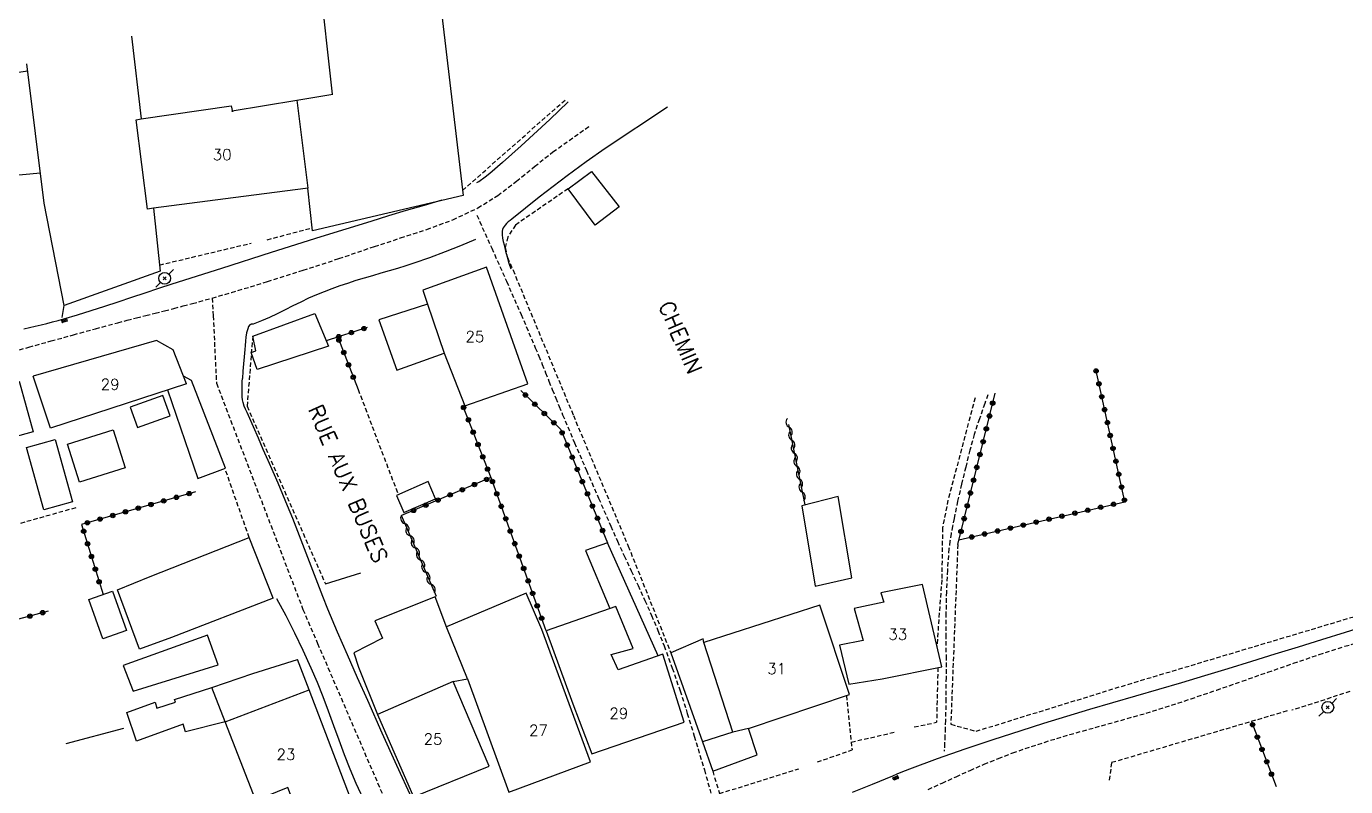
# Model space of a CAD drawing. Header units: millimetres. Extents: x 173000 to 174000, y 134000 to 135000.
# Drawn here: x 173211.9 to 173361.5, y 134287.3 to 134373.6 of the extents above; entities that cross this region are included whole.
import ezdxf
from ezdxf.enums import TextEntityAlignment as Align

# ---------------------------------------------------------------- set-up
doc = ezdxf.new("R2010")
doc.units = ezdxf.units.MM
doc.linetypes.add('DASHED', pattern=[0.75, 0.5, -0.25])
doc.layers.get('0').update_dxf_attribs({"linetype": 'CONTINUOUS'})
for name, color, linetype in [('W0001', 6, 'DASHED'), ('W0008', 7, 'CONTINUOUS'), ('W0014', 7, 'CONTINUOUS'), ('W0017', 7, 'CONTINUOUS'), ('W0070', 7, 'DASHED'), ('W0101', 7, 'CONTINUOUS'), ('W0104', 1, 'CONTINUOUS'), ('W0112', 1, 'DASHED'), ('W0300', 7, 'CONTINUOUS'), ('W0310', 3, 'CONTINUOUS'), ('W0323', 7, 'CONTINUOUS'), ('W0401', 7, 'CONTINUOUS'), ('W0473', 7, 'CONTINUOUS'), ('W0989', 7, 'CONTINUOUS'), ('W0991', 7, 'CONTINUOUS')]:
    doc.layers.add(name, color=color, linetype=linetype)
doc.styles.get("Standard").update_dxf_attribs({"font": 'romans.shx', "width": 0.85})

# ---------------------------------------------------------------- blocks, each defined once
blk = doc.blocks.new('T473')
for p, q in [((-0.166667, 0.166667), (0.166667, -0.166667)), ((-0.166667, -0.166667), (0.166667, 0.166667)), ((0.500001, 0.500001), (1.000002, 1.000002)), ((-1.000002, -1.000002), (-0.500001, -0.500001))]:
    blk.add_line(p, q)
blk.add_ellipse((0, 0), major_axis=(0.471405, 0.471405), ratio=1, start_param=5.4977871438, end_param=11.780972451)
blk = doc.blocks.new('T401')
for p, q in [((-0.3, 0.3), (0, 0.3)), ((-0.3, -0.25), (-0.3, 0.3)), ((-0.3, 0.15), (0, 0.15)), ((-0.3, 0), (0, 0)), ((0, 0.3), (0, -0.25)), ((-0.3, -0.15), (0, -0.15)), ((-0.3, -0.25), (-0.3, -0.3)), ((-0.3, -0.3), (0, -0.3)), ((0, -0.3), (0, -0.25))]:
    blk.add_line(p, q)
blk = doc.blocks.new('t323o')
at = {"color": 0, "linetype": 'Continuous'}
for radius in [0.25, 0.15]:
    blk.add_circle((0, 0), radius, dxfattribs=at)
blk = doc.blocks.new('t310o')
at = {"color": 0, "linetype": 'Continuous'}
for centre, start, end in [((-0.5, 0.38), 216.8699, 323.1304), ((0.5, -0.37), 36.8699, 143.1303)]:
    blk.add_arc(centre, 0.625, start, end, dxfattribs=at)

msp = doc.modelspace()

# ---------------------------------------------------------------- linework, layer by layer
at = {"layer": 'W0001'}
for points in [[(173232.99, 134342.77), (173235.17, 134343.41), (173239.25, 134344.64), (173243.31, 134345.92), (173247.36, 134347.25), (173251.39, 134348.62), (173254.35, 134349.59), (173257.33, 134350.56), (173260.28, 134351.65), (173263.11, 134353), (173265.37, 134354.41), (173267.5, 134356.02), (173269.55, 134357.71), (173271.63, 134359.35), (173275.76, 134362.28), (173275.76, 134362.28), (173275.76, 134362.28)], [(173209.67, 134336.49), (173212.19, 134337.2), (173214.71, 134337.9), (173217.24, 134338.6), (173219.76, 134339.29), (173222.28, 134339.97), (173223.34, 134340.25), (173224.4, 134340.53), (173225.46, 134340.8), (173226.52, 134341.06), (173227.59, 134341.33), (173228.65, 134341.6), (173229.71, 134341.87), (173230.76, 134342.15), (173232.99, 134342.77)], [(173232.99, 134342.77), (173233.09, 134340.75), (173233.47, 134333.1), (173243.28, 134307.43), (173244.93, 134303.59)], [(173244.93, 134303.59), (173253.95, 134282.63), (173265.63, 134260.57), (173268.75, 134251.72), (173269.57, 134249.41)], [(173314.2, 134287.01), (173315.78, 134287.73), (173317.36, 134288.46), (173318.95, 134289.18), (173320.54, 134289.88), (173322.15, 134290.54), (173323.78, 134291.16), (173325.92, 134291.9), (173328.07, 134292.59), (173330.24, 134293.23), (173332.41, 134293.85), (173334.58, 134294.45), (173336.76, 134295.06), (173338.92, 134295.68), (173341.08, 134296.35), (173344, 134297.3), (173346.91, 134298.29), (173349.81, 134299.3), (173352.71, 134300.32), (173355.62, 134301.33), (173358.53, 134302.32), (173361.46, 134303.26), (173364.4, 134304.14)]]:
    msp.add_lwpolyline(points, dxfattribs=at)
at = {"layer": 'W0008'}
for points in [[(173273.36, 134365.02), (173271.26, 134363.04), (173268.04, 134360.06), (173265.91, 134358.14), (173264.48, 134356.92), (173263.93, 134356.47), (173263.24, 134355.97), (173263.1, 134355.91), (173262.95, 134355.86)], [(173284.62, 134364.42), (173277.54, 134359.76), (173275.38, 134358.21), (173273.23, 134356.64), (173271.64, 134355.44), (173270.07, 134354.21), (173268.51, 134352.97), (173266.96, 134351.71), (173266.77, 134351.56), (173266.56, 134351.41), (173266.37, 134351.25), (173266.2, 134351.06), (173266.09, 134350.9), (173265.99, 134350.73), (173265.92, 134350.54), (173265.88, 134350.35), (173265.86, 134349.95), (173265.91, 134349.56), (173266, 134349.18), (173266.08, 134348.81), (173266.24, 134348.11), (173266.42, 134347.43), (173266.62, 134346.74), (173266.85, 134346.07)], [(173211.63, 134339.27), (173212.28, 134339.43), (173212.92, 134339.59), (173213.57, 134339.75), (173214.22, 134339.9), (173214.87, 134340.06), (173215.51, 134340.23), (173216.16, 134340.41), (173217.71, 134340.87), (173219.25, 134341.35), (173220.79, 134341.84), (173222.33, 134342.35), (173223.86, 134342.86), (173225.39, 134343.37), (173226.93, 134343.88), (173228.46, 134344.37), (173234.09, 134346.17), (173239.72, 134347.97), (173245.36, 134349.76), (173251, 134351.51), (173253.01, 134352.12), (173255.03, 134352.73), (173257.05, 134353.32), (173259.07, 134353.9)], [(173262.86, 134349.4), (173261.13, 134348.69), (173259.39, 134348.01), (173257.64, 134347.35), (173255.87, 134346.73), (173254.94, 134346.42), (173254, 134346.13), (173253.05, 134345.86), (173252.11, 134345.58), (173251.16, 134345.31), (173250.21, 134345.04), (173249.27, 134344.75), (173248.34, 134344.44), (173247.45, 134344.14), (173246.57, 134343.82), (173245.69, 134343.48), (173244.82, 134343.13), (173243.91, 134342.74), (173243.02, 134342.31), (173242.13, 134341.87), (173241.25, 134341.43), (173240.37, 134340.99), (173239.47, 134340.57), (173238.56, 134340.17), (173237.64, 134339.82), (173237.59, 134339.81), (173237.54, 134339.8), (173237.5, 134339.8), (173237.45, 134339.79), (173237.41, 134339.79), (173237.36, 134339.78), (173237.31, 134339.76), (173237.27, 134339.73), (173237.11, 134339.53), (173237.01, 134339.29), (173236.95, 134339.04), (173236.89, 134338.81), (173236.8, 134338.34), (173236.75, 134337.87), (173236.72, 134337.4), (173236.68, 134336.93), (173236.6, 134336.11), (173236.53, 134335.29), (173236.47, 134334.47), (173236.41, 134333.65)], [(173255.61, 134286.04), (173253.93, 134289.72), (173252.27, 134293.41), (173250.63, 134297.1), (173249.48, 134299.68), (173248.34, 134302.27), (173247.21, 134304.86), (173246.11, 134307.46), (173245.52, 134308.92), (173244.95, 134310.39), (173244.38, 134311.86), (173243.82, 134313.33), (173243.26, 134314.8), (173242.7, 134316.27), (173242.12, 134317.74), (173241.53, 134319.2), (173241, 134320.49), (173240.45, 134321.77), (173239.9, 134323.05), (173239.34, 134324.32), (173238.78, 134325.6), (173238.22, 134326.87), (173237.66, 134328.15), (173237.11, 134329.43), (173236.94, 134329.79), (173236.76, 134330.15), (173236.6, 134330.52), (173236.48, 134330.91), (173236.42, 134331.24), (173236.4, 134331.58), (173236.4, 134331.92), (173236.39, 134332.26), (173236.39, 134332.61), (173236.39, 134332.95), (173236.4, 134333.3), (173236.41, 134333.65)], [(173253.82, 134278.61), (173253.27, 134279.75), (173252.7, 134280.89), (173252.12, 134282.01), (173251.54, 134283.14), (173250.96, 134284.27), (173250.39, 134285.4), (173249.84, 134286.54), (173249.31, 134287.7), (173248.63, 134289.31), (173247.99, 134290.95), (173247.37, 134292.59), (173246.77, 134294.24), (173246.17, 134295.89), (173245.56, 134297.53), (173244.91, 134299.16), (173244.22, 134300.78), (173243.31, 134302.78), (173242.36, 134304.76), (173241.36, 134306.71), (173240.32, 134308.64)]]:
    msp.add_lwpolyline(points, dxfattribs=at)
at = {"layer": 'W0014'}
msp.add_lwpolyline([(173364.13, 134305.64), (173361.47, 134304.82), (173358.81, 134303.99), (173356.15, 134303.17), (173353.49, 134302.35), (173350.84, 134301.53), (173348.17, 134300.71), (173345.51, 134299.9), (173342.91, 134299.12), (173340.3, 134298.35), (173337.69, 134297.59), (173335.09, 134296.84), (173332.48, 134296.07), (173329.87, 134295.3), (173327.28, 134294.5), (173324.68, 134293.68), (173321.51, 134292.65), (173318.35, 134291.59), (173315.2, 134290.49), (173312.08, 134289.33), (173311.59, 134289.14), (173311.1, 134288.93), (173310.62, 134288.73), (173310.13, 134288.52), (173307.85, 134287.58), (173305.57, 134286.65)], dxfattribs=at)
at = {"layer": 'W0017'}
for points in [[(173215.97, 134340.57), (173216.2, 134341.92)], [(173245.82, 134310.33), (173249.83, 134311.6)]]:
    msp.add_lwpolyline(points, dxfattribs=at)
at = {"layer": 'W0070'}
for points in [[(173263, 134352.16), (173264.7, 134348.42), (173266.37, 134344.67), (173268.02, 134340.91), (173269.63, 134337.13), (173270.03, 134336.19), (173270.42, 134335.24), (173270.8, 134334.29), (173271.18, 134333.33), (173271.56, 134332.38), (173271.95, 134331.43), (173272.33, 134330.48), (173272.73, 134329.53), (173274.07, 134326.36), (173275.43, 134323.2), (173276.81, 134320.05), (173278.19, 134316.9), (173278.94, 134315.2), (173279.72, 134313.51), (173280.5, 134311.83), (173281.28, 134310.14), (173282.06, 134308.45), (173282.81, 134306.75), (173283.54, 134305.04), (173284.23, 134303.31), (173285.17, 134300.78), (173286.04, 134298.21), (173286.86, 134295.64), (173287.66, 134293.06), (173288.8, 134289.22), (173289.9, 134285.36)], [(173320.95, 134331.79), (173320.6, 134330.79), (173319.99, 134329.05), (173319.42, 134327.3), (173318.92, 134325.53), (173318.44, 134323.59), (173317.97, 134321.65), (173317.53, 134319.71), (173317.12, 134317.76), (173316.95, 134316.9), (173316.78, 134316.04), (173316.65, 134315.18), (173316.54, 134314.31), (173316.36, 134311.88), (173316.25, 134309.45), (173316.2, 134307.02), (173316.2, 134304.58), (173316.21, 134302.15), (173316.21, 134299.72), (173316.2, 134297.29), (173316.15, 134294.86), (173316.12, 134293.99), (173316.08, 134293.12), (173316.05, 134292.24), (173316, 134291.37)]]:
    msp.add_lwpolyline(points, dxfattribs=at)
at = {"layer": 'W0101'}
for points in [[(173224.93, 134363.12), (173235.15, 134364.59), (173235.28, 134363.91), (173235.23, 134364), (173242.58, 134365.22)], [(173242.58, 134365.22), (173243.84, 134355.23)], [(173226.32, 134352.97), (173225.65, 134352.87), (173224.35, 134363.01), (173224.93, 134363.12)], [(173243.84, 134355.23), (173243.85, 134355.23), (173236.52, 134354.29), (173226.33, 134352.97), (173226.32, 134352.97)], [(173264.11, 134346.26), (173256.86, 134343.67), (173257.42, 134342.08)], [(173259.28, 134336.5), (173261.62, 134330.55), (173268.8, 134333.05), (173264.11, 134346.26)], [(173257.42, 134342.08), (173259.28, 134336.5)], [(173230.07, 134333.05), (173228.57, 134336.88), (173226.67, 134337.94), (173212.67, 134333.9)], [(173211.1, 134333.35), (173212.68, 134327.61), (173199.83, 134324.06)], [(173230.07, 134333.05), (173214.65, 134328.02), (173212.67, 134333.9)], [(173261.95, 134299.56), (173266.64, 134286.69), (173275.89, 134290.13), (173270.37, 134305.15), (173268.58, 134309.3), (173259.57, 134305.45)], [(173293.8, 134293.92), (173305.28, 134297.77), (173301.91, 134307.93), (173288.76, 134303.69)], [(173261.95, 134299.56), (173259.6, 134305.36)], [(173293.8, 134293.92), (173292.03, 134293.51), (173288.76, 134303.69)], [(173234.47, 134294.7), (173243.97, 134298.33)], [(173248.67, 134286.03), (173243.97, 134298.33)], [(173255.8, 134286.19), (173264.39, 134289.65), (173260.33, 134299.25), (173251.74, 134295.52)], [(173251.74, 134295.52), (173255.8, 134286.19)], [(173248.67, 134286.03), (173242.93, 134283.64), (173241.55, 134287.25), (173237.95, 134285.75), (173234.47, 134294.7)]]:
    msp.add_lwpolyline(points, dxfattribs=at)
for points in [[(173305.19, 134298.95), (173308.97, 134299.57), (173315.73, 134300.93), (173313.54, 134310.28), (173308.83, 134309.32), (173309.14, 134308.27), (173305.79, 134307.55), (173306.83, 134303.9), (173304.12, 134303.37)], [(173276.05, 134291.04), (173286.53, 134294.64), (173284.09, 134302.37), (173279.01, 134300.58), (173278.25, 134302.31), (173280.74, 134302.99), (173278.78, 134307.79), (173270.85, 134305.02), (173273.88, 134296.73)]]:
    msp.add_lwpolyline(points, close=True, dxfattribs=at)
at = {"layer": 'W0104'}
for points in [[(173250.98, 134396.34), (173256.43, 134396.95), (173261.45, 134354.39)], [(173242.58, 134365.22), (173246.65, 134365.9), (173246.64, 134365.9), (173245.14, 134379.24)], [(173223.85, 134372.47), (173224.93, 134363.12)], [(173213.52, 134356.94), (173207.76, 134356.4), (173206.18, 134367.74), (173212.07, 134368.55)], [(173227.07, 134345.83), (173216.2, 134341.92), (173213.94, 134353.54), (173211.97, 134369.33)], [(173244.37, 134350.4), (173243.84, 134355.23)], [(173261.45, 134354.39), (173244.37, 134350.4)], [(173226.32, 134352.97), (173227.07, 134345.83)], [(173227.07, 134345.83), (173216.2, 134341.92)], [(173257.42, 134342.08), (173251.87, 134340.3), (173253.91, 134334.57), (173259.28, 134336.5)], [(173227.9, 134332.34), (173231.37, 134322.31), (173234.48, 134323.45), (173230.62, 134333.4), (173229.73, 134333.92)], [(173239.89, 134308.72), (173228.36, 134304.24), (173224.73, 134302.93), (173222.24, 134309.66), (173225.95, 134311.16), (173237.18, 134315.59)], [(173239.89, 134308.72), (173237.18, 134315.59)], [(173283.57, 134302.19), (173277.83, 134315.01), (173275.33, 134314.14), (173278.08, 134307.55)], [(173259.6, 134305.36), (173258.29, 134308.86), (173251.43, 134306.13), (173252.29, 134304.18), (173249.04, 134302.52)], [(173288.76, 134303.69), (173288.65, 134304.09), (173284.99, 134302.53)], [(173234.47, 134294.7), (173232.96, 134298.57), (173237.6, 134300.17), (173242.66, 134301.77)], [(173243.97, 134298.33), (173242.66, 134301.77)], [(173249.04, 134302.52), (173249.58, 134300.87), (173251.74, 134295.52)], [(173284.99, 134302.53), (173288.58, 134292.41), (173289.75, 134289.1), (173294.79, 134290.94), (173293.8, 134293.92)], [(173234.47, 134294.7), (173229.95, 134293.54), (173229.68, 134294.42), (173224.38, 134292.5), (173223.29, 134295.73), (173226.53, 134296.91), (173226.7, 134296.23), (173228.82, 134296.9), (173228.72, 134297.21), (173232.96, 134298.57)], [(173260.33, 134299.25), (173261.95, 134299.56)], [(173292.03, 134293.51), (173288.58, 134292.41)]]:
    msp.add_lwpolyline(points, dxfattribs=at)
for points in [[(173276.01, 134357.12), (173279.14, 134353.14), (173276.42, 134351.06), (173273.34, 134355.17)], [(173246.16, 134337.33), (173238.08, 134334.68), (173237.39, 134336.59), (173237.95, 134336.77), (173237.58, 134338.46), (173244.64, 134341.01)], [(173227.38, 134331.72), (173223.69, 134330.39), (173224.53, 134328.07), (173228.21, 134329.4)], [(173215.18, 134326.73), (173217.15, 134319.64), (173213.89, 134318.73), (173211.91, 134325.82)], [(173221.76, 134327.81), (173223.11, 134323.49), (173217.93, 134321.87), (173216.58, 134326.18)], [(173254.72, 134318.42), (173258.32, 134319.98), (173257.47, 134321.94), (173253.87, 134320.38)], [(173301.37, 134310.09), (173305.52, 134311.02), (173303.98, 134320.26), (173299.86, 134319.21)], [(173221.67, 134309.52), (173223.27, 134305.06), (173220.59, 134304.11), (173219, 134308.56)], [(173232.46, 134304.51), (173222.9, 134301.07), (173224.02, 134298.15), (173233.66, 134301.16)]]:
    msp.add_lwpolyline(points, close=True, dxfattribs=at)
at = {"layer": 'W0112'}
for points in [[(173261.38, 134354.98), (173273.1, 134365.33)], [(173273.34, 134355.17), (173267.38, 134351.06), (173266.51, 134349.7), (173266.2, 134348.5), (173266.46, 134347.36), (173267.11, 134345.93), (173273.95, 134329.44), (173280.17, 134314.62), (173284.99, 134302.53)], [(173239.23, 134349.39), (173244.34, 134350.74)], [(173227, 134346.52), (173237.4, 134349)], [(173237.58, 134338.46), (173236.94, 134330.49), (173245.82, 134310.33)], [(173249.53, 134332.4), (173254.04, 134320.58)], [(173319.51, 134331.45), (173316.43, 134319.84), (173315.81, 134316.71), (173315.73, 134310.78), (173315.17, 134303.29)], [(173237.18, 134315.59), (173234.44, 134323.43)], [(173217.5, 134318.97), (173208.62, 134316.45)], [(173317.55, 134314.82), (173316.75, 134294.41)], [(173316.75, 134294.41), (173319.62, 134293.62), (173336.84, 134298.94), (173372.72, 134309.68)], [(173315.29, 134300.84), (173315.14, 134294.63)], [(173304.91, 134297.65), (173305.55, 134291.5)], [(173362.02, 134298.11), (173355.42, 134296.01)], [(173354.9, 134295.92), (173334.99, 134290.05), (173334.7, 134287.98)], [(173312.61, 134294.11), (173315.14, 134294.63)], [(173305.46, 134292.39), (173310.48, 134293.53)], [(173301.62, 134290.13), (173305.55, 134291.5)], [(173289.75, 134289.1), (173290.51, 134286.54), (173299.51, 134289.36)]]:
    msp.add_lwpolyline(points, dxfattribs=at)
at = {"layer": 'W0300'}
msp.add_lwpolyline([(173222.94, 134293.93), (173216.39, 134292.18)], dxfattribs=at)
at = {"layer": 'W0310'}
for points in [[(173298.35, 134328.41), (173300.18, 134319.29)], [(173258.41, 134308.92), (173254.45, 134318.09)]]:
    msp.add_lwpolyline(points, dxfattribs=at)
at = {"layer": 'W0323'}
for points in [[(173250.57, 134339.43), (173245.91, 134337.93)], [(173247.22, 134338.35), (173249.53, 134332.4)], [(173317.67, 134315.33), (173336.48, 134319.66), (173333.19, 134334.69)], [(173268, 134332.27), (173272.52, 134327.85), (173277.83, 134315.01)], [(173317.55, 134314.82), (173321.78, 134331.99)], [(173270.85, 134305.02), (173264.61, 134322.36), (173261.45, 134330.45)], [(173264.6, 134322.4), (173254.45, 134318.09)], [(173231.08, 134320.78), (173218.17, 134317.09), (173220.6, 134309.14)], [(173214.37, 134307.23), (173188.57, 134300.28), (173173.24, 134296.02)], [(173350.84, 134294.73), (173353.66, 134287.35)]]:
    msp.add_lwpolyline(points, dxfattribs=at)

# ---------------------------------------------------------------- block references
at = {"layer": 'W0310'}
for p, rotation in [((173298.41, 134328.11), 281.3011385735758), ((173298.71, 134326.64), 281.3011385735758), ((173299, 134325.17), 281.3011385735758), ((173299.3, 134323.7), 281.3011385735758), ((173299.59, 134322.23), 281.3011385735758), ((173299.88, 134320.76), 281.3011385735758), ((173254.84, 134317.18), 113.3590360539097), ((173255.43, 134315.8), 113.3590360539097), ((173256.03, 134314.43), 113.3590360539097), ((173256.62, 134313.05), 113.3590360539097), ((173257.22, 134311.67), 113.3590360539097), ((173257.81, 134310.29), 113.3590360539097)]:
    msp.add_blockref('t310o', p, dxfattribs=dict(at, rotation=rotation))
at = {"layer": 'W0323'}
for p, rotation in [((173247.34, 134338.39), 197.7758949940144), ((173248.77, 134338.85), 197.7758949940144), ((173250.19, 134339.31), 197.7758949940144), ((173247.36, 134337.99), 291.2017372242626), ((173247.9, 134336.59), 291.2017372242626), ((173248.44, 134335.19), 291.2017372242626), ((173333.23, 134334.5), 102.3593484738583), ((173248.98, 134333.8), 291.2017372242626), ((173333.55, 134333.04), 102.3593484738583), ((173268.51, 134331.77), 315.6538281303248), ((173321.5, 134330.84), 76.13060629886901), ((173333.87, 134331.57), 102.3593484738583), ((173261.49, 134330.35), 111.3225575917507), ((173269.58, 134330.72), 315.6538281303248), ((173270.65, 134329.67), 315.6538281303248), ((173321.14, 134329.39), 76.13060629886901), ((173334.19, 134330.11), 102.3593484738583), ((173262.04, 134328.95), 111.3225575917507), ((173271.73, 134328.62), 315.6538281303248), ((173320.78, 134327.93), 76.13060629886901), ((173334.51, 134328.64), 102.3593484738583), ((173262.58, 134327.55), 111.3225575917507), ((173272.67, 134327.49), 292.4707616204653), ((173320.42, 134326.47), 76.13060629886901), ((173334.83, 134327.18), 102.3593484738583), ((173263.13, 134326.16), 111.3225575917507), ((173273.24, 134326.1), 292.4707616204653), ((173320.06, 134325.02), 76.13060629886901), ((173335.15, 134325.71), 102.3593484738583), ((173263.67, 134324.76), 111.3225575917507), ((173264.22, 134323.36), 111.3225575917507), ((173273.82, 134324.71), 292.4707616204653), ((173274.39, 134323.33), 292.4707616204653), ((173319.7, 134323.56), 76.13060629886901), ((173335.48, 134324.25), 102.3593484738583), ((173264.11, 134322.19), 203.0171242407102), ((173264.76, 134321.96), 109.8053151479164), ((173274.96, 134321.94), 292.4707616204653), ((173319.34, 134322.11), 76.13060629886901), ((173335.8, 134322.78), 102.3593484738583), ((173230.37, 134320.58), 195.9442234767853), ((173259.97, 134320.43), 203.0171242407102), ((173261.35, 134321.02), 203.0171242407102), ((173262.73, 134321.61), 203.0171242407102), ((173265.26, 134320.55), 109.8053151479164), ((173275.54, 134320.55), 292.4707616204653), ((173318.98, 134320.65), 76.13060629886901), ((173336.12, 134321.32), 102.3593484738583), ((173224.6, 134318.93), 195.9442234767853), ((173226.04, 134319.34), 195.9442234767853), ((173227.48, 134319.75), 195.9442234767853), ((173228.92, 134320.16), 195.9442234767853), ((173257.21, 134319.26), 203.0171242407102), ((173258.59, 134319.85), 203.0171242407102), ((173265.77, 134319.14), 109.8053151479164), ((173276.11, 134319.17), 292.4707616204653), ((173318.62, 134319.19), 76.13060629886901), ((173333.75, 134319.03), 12.9685873138824), ((173335.21, 134319.37), 12.9685873138824), ((173336.44, 134319.85), 102.3593484738583), ((173220.27, 134317.69), 195.9442234767853), ((173221.71, 134318.1), 195.9442234767853), ((173223.15, 134318.52), 195.9442234767853), ((173255.83, 134318.67), 203.0171242407102), ((173266.28, 134317.73), 109.8053151479164), ((173276.68, 134317.78), 292.4707616204653), ((173318.27, 134317.74), 76.13060629886901), ((173327.9, 134317.68), 12.9685873138824), ((173329.36, 134318.02), 12.9685873138824), ((173330.83, 134318.36), 12.9685873138824), ((173332.29, 134318.69), 12.9685873138824), ((173218.41, 134316.31), 286.9928361036659), ((173218.83, 134317.28), 195.9442234767853), ((173266.79, 134316.32), 109.8053151479164), ((173277.26, 134316.4), 292.4707616204653), ((173317.91, 134316.28), 76.13060629886901), ((173320.59, 134316), 12.9685873138824), ((173322.06, 134316.34), 12.9685873138824), ((173323.52, 134316.67), 12.9685873138824), ((173324.98, 134317.01), 12.9685873138824), ((173326.44, 134317.35), 12.9685873138824), ((173218.85, 134314.88), 286.9928361036659), ((173267.3, 134314.9), 109.8053151479164), ((173319.13, 134315.66), 12.9685873138824), ((173219.29, 134313.44), 286.9928361036659), ((173267.8, 134313.49), 109.8053151479164), ((173219.73, 134312.01), 286.9928361036659), ((173268.31, 134312.08), 109.8053151479164), ((173220.16, 134310.57), 286.9928361036659), ((173268.82, 134310.67), 109.8053151479164), ((173269.33, 134309.26), 109.8053151479164), ((173213.76, 134307.07), 195.0724707667263), ((173269.84, 134307.85), 109.8053151479164), ((173212.31, 134306.68), 195.0724707667263), ((173270.35, 134306.44), 109.8053151479164), ((173350.98, 134294.36), 290.906151522285), ((173351.52, 134292.96), 290.906151522285), ((173352.05, 134291.56), 290.906151522285), ((173352.59, 134290.16), 290.906151522285), ((173353.12, 134288.75), 290.906151522285)]:
    msp.add_blockref('t323o', p, dxfattribs=dict(at, rotation=rotation))
at = {"layer": 'W0401'}
for p, rotation in [((173216.25, 134340.07), 286.0527520451819), ((173310.45, 134288.45), 113.0739356161885)]:
    msp.add_blockref('T401', p, dxfattribs=dict(at, rotation=rotation))
at = {"layer": 'W0473'}
for p in [(173227.6, 134345.01), (173359.51, 134296.32)]:
    msp.add_blockref('T473', p, dxfattribs=at)

# ---------------------------------------------------------------- texts
at = {"layer": 'W0989'}
for s, p in [('CHEMIN', (173283.58, 134341.96)), ('RUE AUX BUSES', (173243.81, 134330.19))]:
    msp.add_text(s, height=1.75, rotation=293.2042, dxfattribs=at).set_placement(p)
at = {"layer": 'W0991'}
for s, p in [('30', (173234.11, 134359.05)), ('25', (173262.78, 134338.4)), ('29', (173221.41, 134332.98)), ('33', (173310.74, 134304.62)), ('31', (173297.01, 134300.72)), ('29', (173279.1, 134295.65)), ('27', (173269.99, 134293.72)), ('25', (173258.03, 134292.72)), ('23', (173241.35, 134290.98))]:
    msp.add_text(s, height=1.25, dxfattribs=at).set_placement(p, align=Align.MIDDLE_CENTER)

doc.saveas('drawing.dxf')
